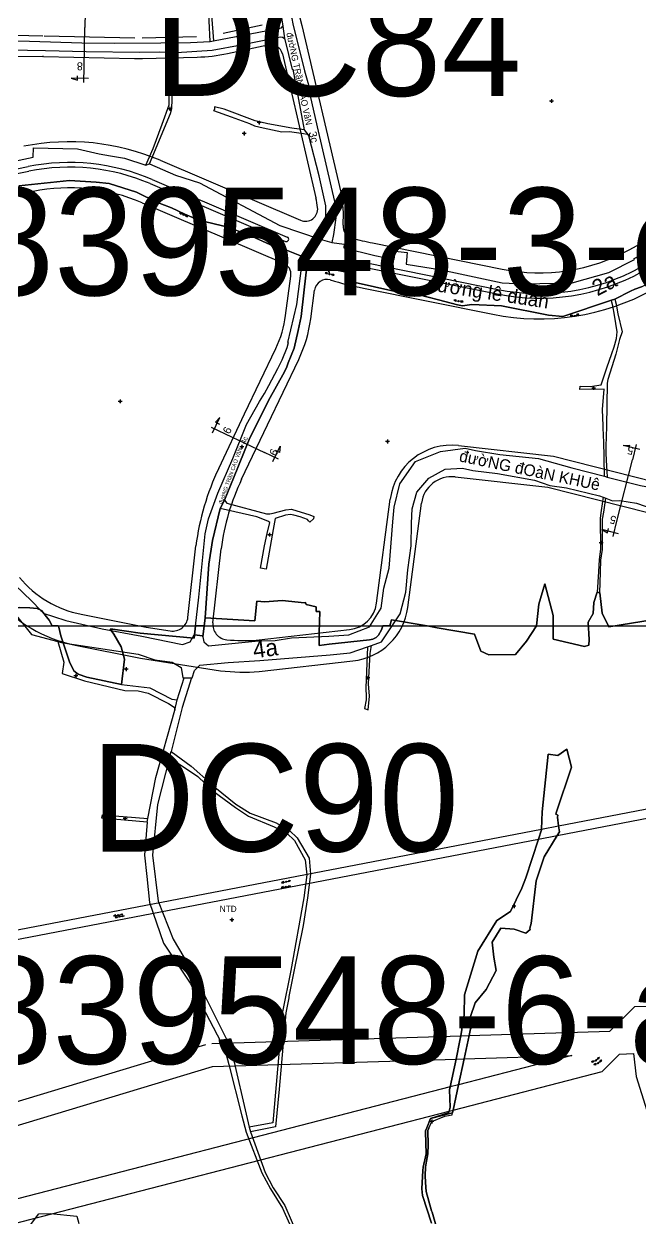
# Model space of a CAD drawing. Extents: x 548357 to 553070, y 1834500 to 1842500.
# Drawn here: x 550073 to 550473, y 1837615 to 1838392 of the extents above; entities that cross this region are included whole.
import ezdxf

# ---------------------------------------------------------------- set-up
doc = ezdxf.new("R2010")
doc.units = 0
for name, color, linetype in [('Level 10', 7, 'Continuous'), ('Level 11', 7, 'Continuous'), ('Level 13', 7, 'Continuous'), ('Level 2', 7, 'Continuous'), ('Level 20', 7, 'Continuous'), ('Level 23', 7, 'Continuous'), ('Level 30', 7, 'Continuous'), ('Level 4', 7, 'Continuous'), ('Level 52', 7, 'Continuous'), ('Level 55', 7, 'Continuous'), ('Level 61', 7, 'Continuous'), ('Level 62', 7, 'Continuous'), ('Level 7', 7, 'Continuous'), ('Level 8', 7, 'Continuous')]:
    doc.layers.add(name, color=color, linetype=linetype)

msp = doc.modelspace()

# ---------------------------------------------------------------- linework, layer by layer
at = {"layer": 'Level 10'}
for p, q in [((550240.98, 1838390.05), (550241.94, 1838382.06)), ((550169.92, 1838372.99), (550171.86, 1838373.06)), ((550193.62, 1838380.2), (550195.79, 1838380.53)), ((550254.8, 1838322.69), (550257.91, 1838318.84)), ((550151.8, 1838299.62), (550154.29, 1838300.61)), ((550265.31, 1838251.61), (550272.82, 1838249.36)), ((550254.12, 1838240.09), (550257.06, 1838235.04)), ((550454.51, 1838211.91), (550456.69, 1838212.57)), ((550449.9, 1838097.31), (550451.84, 1838096.8)), ((550200.17, 1838076.28), (550203.09, 1838081.73)), ((550449.22, 1838083.64), (550450.88, 1838082.99)), ((550295.93, 1837986.32), (550298.63, 1837987.28)), ((550172.3, 1837951.83), (550176.75, 1837966.13)), ((550170.65, 1837945.21), (550172.3, 1837951.83)), ((550167.37, 1837914.25), (550168.39, 1837918.24)), ((550152.73, 1837872.26), (550153.26, 1837874.62)), ((550336.88, 1837679.52), (550351.2, 1837683.24)), ((550350.9, 1837681.85), (550351.2, 1837683.24)), ((550219.1, 1837673.81), (550219.82, 1837670.81))]:
    msp.add_line(p, q, dxfattribs=at)
for points in [[(550193.61, 1838492.1), (550197.95, 1838485.8), (550201.92, 1838477.24), (550203.67, 1838472.88), (550210.81, 1838460.05), (550216.55, 1838454.04), (550221.01, 1838448.44), (550226.03, 1838442.82), (550228.61, 1838437.99), (550232.59, 1838426.79), (550236.58, 1838412.71), (550238.88, 1838403.31), (550240.98, 1838390.05)], [(550238.2, 1838428.02), (550241.65, 1838414.45), (550246.82, 1838395.17), (550247.54, 1838391.53), (550254.92, 1838360.96), (550258.03, 1838350.47), (550257.32, 1838350.33), (550263.36, 1838324.57), (550275.1, 1838273.22), (550275.36, 1838265.39), (550273.97, 1838254.57), (550272.82, 1838249.36)], [(550193.62, 1838380.2), (550192.34, 1838406.91), (550191.62, 1838415.16), (550190.91, 1838417.47), (550189.91, 1838418.53), (550187.13, 1838419.09), (550182.01, 1838419.46), (550178.58, 1838419.13), (550159.9, 1838419.35), (550159.55, 1838421.51), (550167.85, 1838421.53), (550184.39, 1838421.18), (550190.26, 1838423.21), (550192.86, 1838419.69), (550194.34, 1838406.96), (550194.62, 1838397.25), (550195.79, 1838380.53)], [(550195.79, 1838380.53), (550240.12, 1838389.09), (550240.98, 1838390.05)], [(550171.86, 1838373.06), (550195.03, 1838374.45), (550213.81, 1838378.03), (550239.41, 1838383.19), (550240.81, 1838383.02), (550241.94, 1838382.06)], [(550241.94, 1838382.06), (550242.32, 1838381.36), (550246.94, 1838361.99), (550247.48, 1838362.09), (550254.8, 1838322.69)], [(549795.93, 1838370.86), (549836.8, 1838368.21), (549846.09, 1838368.06), (549851.76, 1838368.05), (549866.07, 1838371.17), (549897.8, 1838377.41), (549908.02, 1838378.3), (549934.18, 1838379.56), (549940.66, 1838379.39), (549957.06, 1838377.41), (549969.59, 1838374.4), (549993.93, 1838370.73), (550002.77, 1838370.28), (550023.15, 1838371.22), (550046.62, 1838373.05), (550063.19, 1838374.75), (550086.65, 1838374.34), (550113.13, 1838373.59), (550147.56, 1838373.08), (550160.98, 1838373.31), (550169.92, 1838372.99)], [(550019.12, 1838377.21), (550032.55, 1838377.93), (550046.16, 1838379.39), (550058.11, 1838380.31), (550065.61, 1838380.51), (550076.33, 1838380.37), (550110.26, 1838379.36), (550131.27, 1838379.02), (550161.67, 1838379.2), (550181.03, 1838379.45), (550193.62, 1838380.2)], [(550154.29, 1838300.61), (550168, 1838333.36), (550168.8, 1838336.46), (550168.98, 1838342.48), (550168.88, 1838348.19), (550169.07, 1838354.15), (550171.86, 1838373.06)], [(550151.8, 1838299.62), (550156.64, 1838310.62), (550162.52, 1838326.36), (550167.1, 1838339), (550167.16, 1838343.53), (550167.05, 1838348.7), (550167.45, 1838356.94), (550169.92, 1838372.99)], [(550254.8, 1838322.69), (550246.81, 1838323.76), (550231.19, 1838326.59), (550222.94, 1838328.56), (550202.75, 1838336.05), (550196.55, 1838337.69), (550196.63, 1838335.85), (550195.82, 1838335.24), (550207.26, 1838331.22), (550219.21, 1838326.75), (550222.58, 1838325.16), (550228.17, 1838323.88), (550240.26, 1838321.35), (550245.28, 1838321.51), (550254.4, 1838320.23), (550256.86, 1838319.74), (550257.91, 1838318.84)], [(550265.31, 1838251.61), (550268.68, 1838258.23), (550268.91, 1838263.91), (550268.92, 1838273.25), (550264.56, 1838292.67), (550257.91, 1838318.84)], [(550272.82, 1838249.36), (550280.72, 1838248.17), (550280.55, 1838245.87), (550300.75, 1838240.85), (550313.26, 1838238.29), (550313.9, 1838243.68), (550321.8, 1838242.79), (550321.03, 1838235.36), (550344.14, 1838231.5), (550383.57, 1838223.03), (550392.55, 1838222.68), (550397.59, 1838222.41), (550429, 1838223.13), (550452.79, 1838229.92), (550469.58, 1838238.3), (550469.32, 1838238.94), (550491.72, 1838250.9), (550517.3, 1838263.68), (550525.8, 1838267.54), (550537.39, 1838274.24), (550563.01, 1838287.71), (550574.48, 1838294.71), (550602.6, 1838309.23), (550627.98, 1838323.7)], [(549780.45, 1838305.99), (549819.18, 1838291.96), (549824.43, 1838289.32), (549839.78, 1838283.82), (549875.48, 1838275.06), (549882.92, 1838273.68), (549900.74, 1838271.53), (549907.3, 1838271.85), (549920.72, 1838273.26), (549960.67, 1838280.71), (549989.98, 1838286.75), (550006.4, 1838289.98), (550022.85, 1838293.35), (550031.86, 1838295.36), (550055.06, 1838299.84), (550060.42, 1838301.06), (550078.69, 1838304.84), (550078.85, 1838310.85), (550107.56, 1838310.38), (550121.49, 1838307.06), (550129.02, 1838305.71), (550138.07, 1838304.33), (550151.8, 1838299.62)], [(550060.42, 1838301.06), (550078.69, 1838304.84), (550078.85, 1838310.85), (550107.56, 1838310.38), (550121.49, 1838307.06), (550129.02, 1838305.71), (550138.07, 1838304.33), (550151.8, 1838299.62), (550154.29, 1838300.61), (550171.12, 1838293.18), (550186.87, 1838288.08), (550238.89, 1838260.51), (550265.31, 1838251.61), (550272.82, 1838249.36), (550280.72, 1838248.17), (550280.55, 1838245.87), (550300.75, 1838240.85), (550313.26, 1838238.29), (550313.9, 1838243.68), (550321.8, 1838242.79), (550321.03, 1838235.36), (550344.14, 1838231.5), (550383.57, 1838223.03), (550392.55, 1838222.68), (550397.59, 1838222.41), (550429, 1838223.13), (550452.79, 1838229.92), (550469.58, 1838238.3), (550469.32, 1838238.94), (550491.72, 1838250.9)], [(550154.29, 1838300.61), (550171.12, 1838293.18), (550186.87, 1838288.08), (550238.89, 1838260.51), (550265.31, 1838251.61)], [(550474.12, 1838220.57), (550469.64, 1838218.93), (550466.93, 1838217.75), (550456.69, 1838212.57), (550454.51, 1838211.91), (550422.98, 1838201.13), (550413.63, 1838202.01), (550382.98, 1838208.2), (550363.88, 1838209.13), (550357.7, 1838208.18), (550354.43, 1838208.88), (550342.07, 1838211.98), (550328.62, 1838215.45), (550315.06, 1838217.3), (550286.09, 1838223.87), (550286.96, 1838229.2), (550257.06, 1838235.04), (550254.12, 1838240.09), (550241.06, 1838245.21), (550232.6, 1838248.09), (550220.99, 1838253.35), (550205.38, 1838259.24), (550186.25, 1838263.87), (550177.28, 1838267.87), (550168.65, 1838271.81), (550159.44, 1838275.32), (550145.83, 1838282.02), (550128.17, 1838287.81), (550119.68, 1838288.67), (550102.29, 1838289.62), (550069.4, 1838286.33)], [(550069.4, 1838286.33), (550102.29, 1838289.62), (550119.68, 1838288.67), (550128.17, 1838287.81), (550145.83, 1838282.02), (550159.44, 1838275.32), (550168.65, 1838271.81), (550177.28, 1838267.87), (550186.25, 1838263.87), (550205.38, 1838259.24), (550220.99, 1838253.35), (550232.6, 1838248.09), (550241.06, 1838245.21), (550254.12, 1838240.09)], [(550183.52, 1837994.04), (550186.25, 1838018.72), (550190.56, 1838059.79), (550192.61, 1838069.64), (550198.65, 1838086.35), (550208.38, 1838108.81), (550217.24, 1838130.97), (550225.86, 1838145.85), (550229.02, 1838151.19), (550231.84, 1838156.42), (550237.62, 1838167.49), (550240.45, 1838173.07), (550243.68, 1838181.07), (550244.57, 1838184.23), (550244.1, 1838184.41), (550250.14, 1838209.03), (550253.54, 1838236.15), (550254.12, 1838240.09)], [(550203.09, 1838081.73), (550208.79, 1838096.11), (550219.47, 1838122.32), (550225.18, 1838133.28), (550231.55, 1838146.56), (550241.95, 1838165.27), (550243.45, 1838168.42), (550244.43, 1838171.11), (550248.37, 1838180.61), (550250.86, 1838192.08), (550252.96, 1838201.26), (550256.12, 1838230.06), (550257.06, 1838235.04)], [(550257.06, 1838235.04), (550286.96, 1838229.2), (550286.09, 1838223.87), (550315.06, 1838217.3), (550328.62, 1838215.45), (550342.07, 1838211.98), (550354.43, 1838208.88), (550357.7, 1838208.18), (550363.88, 1838209.13), (550382.98, 1838208.2), (550413.63, 1838202.01), (550422.98, 1838201.13), (550454.51, 1838211.91)], [(550456.69, 1838212.57), (550466.93, 1838217.75), (550469.64, 1838218.93), (550474.12, 1838220.57), (550484.06, 1838225.59), (550489.48, 1838228.49)], [(550449.9, 1838097.31), (550449.59, 1838120.48), (550449.28, 1838122.72), (550449.16, 1838130.03), (550448.63, 1838140.63), (550449.84, 1838153.84), (550434.04, 1838153.68), (550434.29, 1838155.82), (550440.79, 1838155.76), (550447.9, 1838156.73), (550451.45, 1838167.83), (550454.8, 1838177.23), (550456.2, 1838181.46), (550457.77, 1838187), (550458.26, 1838191.29), (550456.53, 1838202.13), (550455.36, 1838208.12), (550454.69, 1838210.45), (550454.51, 1838211.91)], [(550456.69, 1838212.57), (550457.63, 1838209.29), (550458.68, 1838203.02), (550461.45, 1838191.16), (550459.82, 1838186.33), (550457.33, 1838176.82), (550452.11, 1838160.15), (550451.74, 1838157.92), (550451.3, 1838129.65), (550450.86, 1838116.68), (550450.84, 1838112.09), (550451.3, 1838103.76), (550451.6, 1838100.52), (550451.84, 1838096.8)], [(550188.94, 1837992.77), (550189.64, 1837989.55), (550192.65, 1837987.06), (550225.1, 1837990.12), (550235.95, 1837990.38), (550246.51, 1837992.09), (550270.85, 1837993.34), (550283.86, 1837994.09), (550297.17, 1837999.4), (550304.93, 1838011.37), (550306.63, 1838024.55), (550310.08, 1838037.41), (550312.45, 1838067.71), (550313.32, 1838077.08), (550316.99, 1838092.38), (550327.18, 1838106.85), (550343.33, 1838113.41), (550359.38, 1838115.57), (550366.13, 1838114.1), (550381.98, 1838111.39), (550407.18, 1838108.87), (550428.72, 1838102.82), (550449.9, 1838097.31)], [(550298.63, 1837987.28), (550305.08, 1837989.59), (550309.35, 1837996.01), (550317.13, 1838007.72), (550320.93, 1838021.83), (550322.19, 1838036.4), (550324.34, 1838052.1), (550324.55, 1838066.69), (550325.07, 1838076.1), (550328, 1838086.83), (550335.93, 1838096.04), (550346.45, 1838101.82), (550357.71, 1838102.52), (550364.46, 1838101.03), (550380.42, 1838099.16), (550404.48, 1838094.65), (550414.56, 1838091.26), (550425.41, 1838089.81), (550446.79, 1838084.57), (550449.22, 1838083.64)], [(550451.84, 1838096.8), (550458.72, 1838095.01), (550473.47, 1838091.38), (550483.92, 1838089.37), (550504.14, 1838085.25), (550528.84, 1838080.81), (550551.75, 1838080.13), (550585.48, 1838081.76), (550608.16, 1838082.76), (550615.73, 1838086.17), (550620.07, 1838092.58)], [(550203.09, 1838081.73), (550204.65, 1838079.86), (550230.31, 1838072.95), (550232.43, 1838072.91), (550234.73, 1838073.29), (550242.93, 1838075.47), (550246.47, 1838075.83), (550258.5, 1838072.22), (550260.99, 1838071.13), (550260.95, 1838069.52), (550258.51, 1838067.35), (550257.6, 1838068.37), (550256.9, 1838069.23), (550252.29, 1838070.83), (550248.08, 1838072.07), (550246.02, 1838072.38), (550242.67, 1838071.87), (550235.98, 1838069.91), (550234.62, 1838062.63), (550230.09, 1838036.78), (550226.51, 1838037.5), (550229.13, 1838051.96), (550230.8, 1838059.94), (550232.39, 1838067.12), (550231.12, 1838068.17), (550223.99, 1838070.91), (550200.17, 1838076.28)], [(550449.22, 1838083.64), (550447.75, 1838074.96), (550447.23, 1838069.94), (550447.37, 1838049.86), (550446.59, 1838043.13), (550446.19, 1838035.09), (550445.28, 1838021.89), (550446.91, 1838021.5), (550447.46, 1838034.94), (550447.71, 1838042.76), (550448.77, 1838049.62), (550448.66, 1838069.39), (550449.56, 1838073.93), (550450.88, 1838082.99)], [(550450.88, 1838082.99), (550455.23, 1838081.32), (550459.97, 1838081.59), (550470.88, 1838079.77), (550481.38, 1838076.03), (550493.18, 1838074.76), (550501.56, 1838071.69), (550513.6, 1838071.12), (550515.43, 1838070.83)], [(550188.94, 1837992.77), (550190.52, 1838005.28), (550192.9, 1838040.07), (550195.2, 1838055.57), (550200.17, 1838076.28)], [(550041.99, 1838058.76), (550067.04, 1838026.49), (550077.5, 1838016.17), (550083.72, 1838010.04), (550084.66, 1838009.11), (550085.78, 1838008), (550091.83, 1838006.08), (550099.97, 1838003.5), (550123.56, 1837998.12), (550149.21, 1837993.33), (550175.69, 1837987.83), (550180.63, 1837989.59), (550183.42, 1837994.05), (550183.52, 1837994.04)], [(550064.48, 1838010.85), (550077.63, 1837994.3), (550094.74, 1837989.72)], [(550183.52, 1837994.04), (550188.81, 1837993.37), (550188.94, 1837992.77)], [(550094.74, 1837989.72), (550098.66, 1837976.38), (550097.62, 1837968.89), (550111.95, 1837964.12), (550138.31, 1837958), (550146.98, 1837957.64), (550153.35, 1837956.08), (550166.7, 1837949.47), (550170.34, 1837947.03), (550170.65, 1837945.21)], [(550094.74, 1837989.72), (550097.14, 1837989.08), (550098.17, 1837988.92)], [(550098.17, 1837988.92), (550121.05, 1837985.37), (550146.89, 1837981.55), (550157.69, 1837977.9), (550169.02, 1837976.25), (550174.87, 1837972.81), (550175.98, 1837966.12), (550176.75, 1837966.13)], [(550098.17, 1837988.92), (550102.28, 1837976.46), (550105.06, 1837970.63), (550108.01, 1837968.43), (550113.63, 1837966.6), (550136.01, 1837961.91), (550154.42, 1837959.55), (550168.9, 1837952.33), (550172.3, 1837951.83)], [(550176.75, 1837966.13), (550181.49, 1837966.17), (550182.03, 1837966.17), (550183.62, 1837970.85), (550186.95, 1837974.49), (550205.51, 1837976.15), (550226.1, 1837977.49), (550271.8, 1837981.16), (550284.78, 1837982.33), (550295.93, 1837986.32)], [(550295.93, 1837986.32), (550294.79, 1837959.7), (550295.09, 1837953.71), (550295.07, 1837951.91), (550293.99, 1837946.19), (550296.5, 1837945.44), (550297.18, 1837954.12), (550296.72, 1837962.19), (550297.7, 1837981.94), (550298.63, 1837987.28)], [(550153.26, 1837874.62), (550158.35, 1837901.26), (550170.65, 1837945.21)], [(550336.88, 1837679.52), (550348.65, 1837683.09), (550348.99, 1837684.32), (550349.7, 1837686.85), (550349.29, 1837698.16), (550349.68, 1837699.99), (550353.51, 1837718.13), (550356.08, 1837730.26), (550356.56, 1837733.23), (550358.79, 1837747.01), (550358.95, 1837759.97), (550367.67, 1837788.36), (550380.12, 1837808.19), (550388.81, 1837814.13), (550396.25, 1837829.42), (550398.87, 1837836.01), (550407.12, 1837861.27), (550409.09, 1837867.31), (550409.1, 1837867.76), (550409.42, 1837879), (550413.48, 1837916.51), (550419.67, 1837915.64), (550425.56, 1837919.79), (550428.48, 1837908.08), (550418.86, 1837879.02), (550418.39, 1837877.54), (550419.72, 1837876.88), (550419.5, 1837875.55), (550420.21, 1837869.9), (550420.69, 1837866.04), (550419.2, 1837863.59), (550410.73, 1837849.64), (550405.56, 1837834.15), (550402.28, 1837806.4), (550401.42, 1837803.37), (550401.6, 1837802.51), (550398.82, 1837800), (550391.38, 1837802.73), (550382.61, 1837803.2), (550377.01, 1837794.11), (550378.16, 1837784.35), (550379.7, 1837775.73), (550373.1, 1837763.35), (550365.91, 1837754.79), (550362.86, 1837745.85), (550363.41, 1837738.53), (550362.99, 1837737.84), (550362.03, 1837733.39), (550358.77, 1837718.29), (550355.12, 1837701.4), (550351.57, 1837684.99), (550351.2, 1837683.24)], [(550167.37, 1837914.25), (550159.49, 1837883.65), (550156.31, 1837850.72), (550159.88, 1837820.91), (550169.68, 1837796.07), (550183.57, 1837772.76), (550207.21, 1837725.54), (550219.1, 1837673.81)], [(550167.37, 1837914.25), (550185.63, 1837901.98), (550195.49, 1837892.72), (550210.13, 1837881.73), (550218.57, 1837876.08), (550235.25, 1837869.14), (550243.62, 1837865.1), (550248.51, 1837860.27), (550255.39, 1837847.75), (550256.63, 1837837.97), (550254.69, 1837823.13), (550246.23, 1837775.71), (550240.67, 1837748.85), (550234.4, 1837676.75), (550219.1, 1837673.81)], [(550152.73, 1837872.26), (550123.39, 1837874.8), (550123.79, 1837876.98), (550153.26, 1837874.62)], [(550152.73, 1837872.26), (550151.03, 1837850.87), (550152.59, 1837836.92), (550154.25, 1837820.08), (550163.29, 1837793.58), (550180.81, 1837767.52), (550203.29, 1837724.36), (550205.89, 1837714.7), (550214.28, 1837681.23), (550217.18, 1837670.57), (550227.21, 1837644.23), (550232.84, 1837633.64), (550240.72, 1837621.08), (550250.59, 1837598.75), (550259.47, 1837580.27), (550262.09, 1837575.97), (550273.75, 1837557.72), (550276.68, 1837553.55), (550280.12, 1837545.04), (550282.36, 1837537.58), (550281.07, 1837529.13), (550280.78, 1837527.19), (550320.02, 1837496.89), (550320.02, 1837496.89)], [(550335.89, 1837673.29), (550337.74, 1837677.57), (550346.15, 1837680.96), (550350.9, 1837681.85)], [(550335.89, 1837673.29), (550337.74, 1837677.57), (550346.15, 1837680.96), (550350.89, 1837681.82), (550350.9, 1837681.85)], [(550337.57, 1837611.36), (550331.65, 1837629.35), (550331.23, 1837633.76), (550331.92, 1837645.63), (550332.05, 1837647.84), (550334.03, 1837656.54), (550334.03, 1837656.54), (550333.77, 1837670.9), (550333.76, 1837671.51), (550333.76, 1837671.51), (550334.45, 1837673.3), (550336.83, 1837679.51), (550336.88, 1837679.52)], [(550335.89, 1837673.29), (550335.18, 1837671.64), (550335.32, 1837662.4), (550335.22, 1837656.51), (550334.37, 1837651.7), (550333.69, 1837647.88), (550333.41, 1837642.46), (550333.41, 1837642.39), (550333.41, 1837642.39), (550333.67, 1837637.88), (550334, 1837632.03), (550334.01, 1837632.03), (550337.65, 1837619.37), (550337.65, 1837619.37), (550337.96, 1837618.47), (550340.57, 1837609.34)]]:
    msp.add_lwpolyline(points, dxfattribs=at)
at = {"layer": 'Level 11'}
for p, q in [((550415.59, 1838341.99), (550414.96, 1838341.37)), ((550415.59, 1838342.62), (550415.59, 1838341.99)), ((550416.21, 1838341.37), (550415.59, 1838341.99)), ((550166.83, 1838336.34), (550166.2, 1838336.34)), ((550167.45, 1838336.97), (550166.83, 1838336.34)), ((550166.83, 1838336.34), (550167.45, 1838335.72)), ((550167.45, 1838337.59), (550167.45, 1838336.97)), ((550168.08, 1838336.34), (550167.45, 1838336.97)), ((550167.45, 1838335.72), (550168.08, 1838336.34)), ((550167.45, 1838335.72), (550167.45, 1838335.09)), ((550168.7, 1838336.34), (550168.08, 1838336.34)), ((550414.96, 1838341.37), (550414.34, 1838341.37)), ((550414.96, 1838341.37), (550415.59, 1838340.74)), ((550415.59, 1838340.74), (550416.21, 1838341.37)), ((550415.59, 1838340.74), (550415.59, 1838340.12)), ((550416.84, 1838341.37), (550416.21, 1838341.37)), ((550224.94, 1838327.37), (550224.32, 1838327.37)), ((550225.57, 1838328), (550224.94, 1838327.37)), ((550224.94, 1838327.37), (550225.57, 1838326.75)), ((550225.57, 1838328.62), (550225.57, 1838328)), ((550226.19, 1838327.37), (550225.57, 1838328)), ((550225.57, 1838326.75), (550226.19, 1838327.37)), ((550225.57, 1838326.75), (550225.57, 1838326.12)), ((550226.82, 1838327.37), (550226.19, 1838327.37)), ((550215.21, 1838320.23), (550214.59, 1838320.23)), ((550215.84, 1838320.85), (550215.21, 1838320.23)), ((550215.21, 1838320.23), (550215.84, 1838319.6)), ((550215.84, 1838321.48), (550215.84, 1838320.85)), ((550216.46, 1838320.23), (550215.84, 1838320.85)), ((550215.84, 1838319.6), (550216.46, 1838320.23)), ((550215.84, 1838319.6), (550215.84, 1838318.98)), ((550217.09, 1838320.23), (550216.46, 1838320.23)), ((550442.92, 1838155.94), (550442.92, 1838155.31)), ((550442.3, 1838154.69), (550441.67, 1838154.69)), ((550442.92, 1838155.31), (550442.3, 1838154.69)), ((550442.3, 1838154.69), (550442.92, 1838154.06)), ((550443.55, 1838154.69), (550442.92, 1838155.31)), ((550442.92, 1838154.06), (550443.55, 1838154.69)), ((550442.92, 1838154.06), (550442.92, 1838153.44)), ((550444.17, 1838154.69), (550443.55, 1838154.69)), ((550134.57, 1838146), (550133.94, 1838146)), ((550135.19, 1838146.62), (550134.57, 1838146)), ((550134.57, 1838146), (550135.19, 1838145.37)), ((550135.19, 1838147.25), (550135.19, 1838146.62)), ((550135.82, 1838146), (550135.19, 1838146.62)), ((550135.19, 1838145.37), (550135.82, 1838146)), ((550135.19, 1838145.37), (550135.19, 1838144.75)), ((550136.44, 1838146), (550135.82, 1838146)), ((550214.25, 1838117.06), (550213.62, 1838116.43)), ((550214.25, 1838117.68), (550214.25, 1838117.06)), ((550214.87, 1838116.43), (550214.25, 1838117.06)), ((550308.35, 1838119.89), (550307.72, 1838119.89)), ((550308.97, 1838120.52), (550308.35, 1838119.89)), ((550308.35, 1838119.89), (550308.97, 1838119.27)), ((550308.97, 1838121.14), (550308.97, 1838120.52)), ((550309.6, 1838119.89), (550308.97, 1838120.52)), ((550308.97, 1838119.27), (550309.6, 1838119.89)), ((550308.97, 1838119.27), (550308.97, 1838118.64)), ((550310.22, 1838119.89), (550309.6, 1838119.89)), ((550213.62, 1838116.43), (550213, 1838116.43)), ((550213.62, 1838116.43), (550214.25, 1838115.81)), ((550214.25, 1838115.81), (550214.87, 1838116.43)), ((550214.25, 1838115.81), (550214.25, 1838115.18)), ((550215.5, 1838116.43), (550214.87, 1838116.43)), ((550231.72, 1838059.26), (550231.09, 1838059.26)), ((550232.34, 1838059.88), (550231.72, 1838059.26)), ((550231.72, 1838059.26), (550232.34, 1838058.63)), ((550232.34, 1838060.51), (550232.34, 1838059.88)), ((550232.97, 1838059.26), (550232.34, 1838059.88)), ((550232.34, 1838058.63), (550232.97, 1838059.26)), ((550232.34, 1838058.63), (550232.34, 1838058.01)), ((550233.59, 1838059.26), (550232.97, 1838059.26)), ((550447.8, 1838054.7), (550447.17, 1838054.07)), ((550447.8, 1838055.32), (550447.8, 1838054.7)), ((550448.42, 1838054.07), (550447.8, 1838054.7)), ((550447.17, 1838054.07), (550446.55, 1838054.07)), ((550447.17, 1838054.07), (550447.8, 1838053.45)), ((550447.8, 1838053.45), (550448.42, 1838054.07)), ((550447.8, 1838053.45), (550447.8, 1838052.82)), ((550449.05, 1838054.07), (550448.42, 1838054.07)), ((550138.52, 1837971.79), (550137.9, 1837971.79)), ((550139.15, 1837972.41), (550138.52, 1837971.79)), ((550138.52, 1837971.79), (550139.15, 1837971.16)), ((550139.15, 1837973.04), (550139.15, 1837972.41)), ((550139.77, 1837971.79), (550139.15, 1837972.41)), ((550139.15, 1837971.16), (550139.77, 1837971.79)), ((550139.15, 1837971.16), (550139.15, 1837970.54)), ((550140.4, 1837971.79), (550139.77, 1837971.79)), ((550105.81, 1837967.47), (550105.19, 1837967.47)), ((550106.44, 1837968.09), (550105.81, 1837967.47)), ((550105.81, 1837967.47), (550106.44, 1837966.84)), ((550106.44, 1837968.72), (550106.44, 1837968.09)), ((550107.06, 1837967.47), (550106.44, 1837968.09)), ((550106.44, 1837966.84), (550107.06, 1837967.47)), ((550106.44, 1837966.84), (550106.44, 1837966.22)), ((550107.69, 1837967.47), (550107.06, 1837967.47)), ((550295.57, 1837966.08), (550294.94, 1837966.08)), ((550296.19, 1837966.7), (550295.57, 1837966.08)), ((550295.57, 1837966.08), (550296.19, 1837965.45)), ((550296.19, 1837967.33), (550296.19, 1837966.7)), ((550296.82, 1837966.08), (550296.19, 1837966.7)), ((550296.19, 1837965.45), (550296.82, 1837966.08)), ((550296.19, 1837965.45), (550296.19, 1837964.83)), ((550297.44, 1837966.08), (550296.82, 1837966.08)), ((550138.5, 1837875.9), (550138.5, 1837875.27)), ((550137.87, 1837874.65), (550137.25, 1837874.65)), ((550138.5, 1837875.27), (550137.87, 1837874.65)), ((550137.87, 1837874.65), (550138.5, 1837874.02)), ((550139.12, 1837874.65), (550138.5, 1837875.27)), ((550138.5, 1837874.02), (550139.12, 1837874.65)), ((550138.5, 1837874.02), (550138.5, 1837873.4)), ((550139.75, 1837874.65), (550139.12, 1837874.65)), ((550390.58, 1837817.66), (550389.96, 1837817.66)), ((550391.21, 1837818.29), (550390.58, 1837817.66)), ((550390.58, 1837817.66), (550391.21, 1837817.04)), ((550391.21, 1837818.91), (550391.21, 1837818.29)), ((550391.83, 1837817.66), (550391.21, 1837818.29)), ((550391.21, 1837817.04), (550391.83, 1837817.66)), ((550391.21, 1837817.04), (550391.21, 1837816.41)), ((550392.46, 1837817.66), (550391.83, 1837817.66)), ((550207.17, 1837808.71), (550206.55, 1837808.71)), ((550207.8, 1837809.33), (550207.17, 1837808.71)), ((550207.17, 1837808.71), (550207.8, 1837808.08)), ((550207.8, 1837809.96), (550207.8, 1837809.33)), ((550208.42, 1837808.71), (550207.8, 1837809.33)), ((550207.8, 1837808.08), (550208.42, 1837808.71)), ((550207.8, 1837808.08), (550207.8, 1837807.46)), ((550209.05, 1837808.71), (550208.42, 1837808.71)), ((550337.12, 1837677.57), (550336.49, 1837677.57)), ((550337.74, 1837678.19), (550337.12, 1837677.57)), ((550337.12, 1837677.57), (550337.74, 1837676.94)), ((550337.74, 1837678.82), (550337.74, 1837678.19)), ((550338.37, 1837677.57), (550337.74, 1837678.19)), ((550337.74, 1837676.94), (550338.37, 1837677.57)), ((550337.74, 1837676.94), (550337.74, 1837676.32)), ((550338.99, 1837677.57), (550338.37, 1837677.57))]:
    msp.add_line(p, q, dxfattribs=at)
for centre in [(550167.45, 1838336.34), (550415.59, 1838341.37), (550225.57, 1838327.37), (550215.84, 1838320.23), (550442.92, 1838154.69), (550135.19, 1838146), (550308.97, 1838119.89), (550214.25, 1838116.43), (550232.34, 1838059.26), (550447.8, 1838054.07), (550139.15, 1837971.79), (550106.44, 1837967.47), (550296.19, 1837966.08), (550138.49, 1837874.65), (550391.21, 1837817.66), (550207.8, 1837808.71), (550337.74, 1837677.57)]:
    msp.add_circle(centre, 0.15, dxfattribs=at)
at = {"layer": 'Level 13'}
for points in [[(550112.57, 1838399.45), (550112.34, 1838389.33)], [(550111.74, 1838363.67), (550112.34, 1838389.33)], [(550103.47, 1838356.26), (550107.42, 1838354.96), (550107.48, 1838357.79)], [(550111.51, 1838353.55), (550111.74, 1838363.67)], [(550114.6, 1838356.01), (550103.47, 1838356.26)], [(550195.26, 1838125.43), (550200.03, 1838135.49)], [(550200.03, 1838135.49), (550197.23, 1838132.42), (550199.79, 1838131.2)], [(550194.27, 1838129.26), (550203.42, 1838124.92)], [(550203.42, 1838124.92), (550228.97, 1838112.8)], [(550234.53, 1838106.81), (550239.3, 1838116.87)], [(550239.3, 1838116.87), (550238.69, 1838112.75), (550236.13, 1838113.97)], [(550462.17, 1838117.39), (550466.33, 1838117.59), (550465.64, 1838114.84)], [(550472.97, 1838114.66), (550462.17, 1838117.39)], [(550470.65, 1838117.85), (550468.16, 1838108.04)], [(550238.11, 1838108.47), (550228.97, 1838112.8)], [(550458.03, 1838068.01), (550468.16, 1838108.04)], [(550448.32, 1838062.64), (550451.88, 1838060.48), (550452.57, 1838063.23)], [(550459.11, 1838059.91), (550448.32, 1838062.64)], [(550455.55, 1838058.2), (550458.03, 1838068.01)]]:
    msp.add_lwpolyline(points, dxfattribs=at)
at = {"layer": 'Level 2'}
for points in [[(550351.2, 1837683.24), (550351.57, 1837684.99), (550355.12, 1837701.4), (550358.77, 1837718.29), (550362.03, 1837733.39), (550362.99, 1837737.84), (550363.41, 1837738.53), (550362.86, 1837745.85), (550365.91, 1837754.79), (550373.1, 1837763.35), (550379.7, 1837775.73), (550378.16, 1837784.35), (550377.01, 1837794.11), (550382.61, 1837803.2), (550391.38, 1837802.73), (550398.82, 1837800), (550401.6, 1837802.51), (550401.42, 1837803.37), (550402.28, 1837806.4), (550405.56, 1837834.15), (550410.73, 1837849.64), (550419.2, 1837863.59), (550420.69, 1837866.04), (550420.21, 1837869.9), (550419.5, 1837875.55), (550419.72, 1837876.88), (550418.39, 1837877.54), (550418.86, 1837879.02), (550428.48, 1837908.08), (550425.56, 1837919.79), (550419.67, 1837915.64), (550413.48, 1837916.51), (550409.42, 1837879), (550409.1, 1837867.76), (550409.09, 1837867.31), (550407.12, 1837861.27), (550398.87, 1837836.01), (550396.25, 1837829.42), (550388.81, 1837814.13), (550380.12, 1837808.19), (550367.67, 1837788.36), (550358.95, 1837759.97), (550358.79, 1837747.01), (550356.56, 1837733.23), (550356.08, 1837730.26), (550353.51, 1837718.13), (550349.68, 1837699.99), (550349.29, 1837698.16), (550349.7, 1837686.85), (550348.99, 1837684.32), (550348.65, 1837683.09), (550336.88, 1837679.52), (550351.2, 1837683.24)], [(550340.57, 1837609.34), (550337.96, 1837618.47), (550337.65, 1837619.37), (550334, 1837632.03), (550333.67, 1837637.88), (550333.41, 1837642.39), (550333.41, 1837642.46), (550333.69, 1837647.88), (550334.37, 1837651.7), (550335.22, 1837656.51), (550335.32, 1837662.4), (550335.18, 1837671.64), (550335.89, 1837673.29), (550337.74, 1837677.57), (550346.15, 1837680.96), (550350.9, 1837681.85), (550351.2, 1837683.24), (550336.88, 1837679.52), (550336.83, 1837679.51)], [(550336.83, 1837679.51), (550334.45, 1837673.3), (550333.76, 1837671.51), (550333.77, 1837670.9), (550334.03, 1837656.54), (550332.05, 1837647.84), (550331.92, 1837645.63), (550331.23, 1837633.76), (550331.65, 1837629.35), (550337.57, 1837611.36)]]:
    msp.add_lwpolyline(points, dxfattribs=at)
at = {"layer": 'Level 20'}
msp.add_lwpolyline([(550254.12, 1838240.09), (550257.06, 1838235.04), (550256.12, 1838230.06), (550252.96, 1838201.26), (550250.86, 1838192.08), (550248.37, 1838180.61), (550244.43, 1838171.11), (550243.45, 1838168.42), (550241.95, 1838165.27), (550231.55, 1838146.56), (550225.18, 1838133.28), (550219.47, 1838122.32), (550208.79, 1838096.11), (550203.09, 1838081.73), (550200.17, 1838076.28), (550195.2, 1838055.57), (550192.9, 1838040.07), (550190.52, 1838005.28), (550188.94, 1837992.77), (550188.81, 1837993.37), (550183.52, 1837994.04), (550186.25, 1838018.72), (550190.56, 1838059.79), (550192.61, 1838069.64), (550198.65, 1838086.35), (550208.38, 1838108.81), (550217.24, 1838130.97), (550225.86, 1838145.85), (550229.02, 1838151.19), (550231.84, 1838156.42), (550237.62, 1838167.49), (550240.45, 1838173.07), (550243.68, 1838181.07), (550244.57, 1838184.23), (550244.1, 1838184.41), (550250.14, 1838209.03), (550253.54, 1838236.15)], close=True, dxfattribs=at)
at = {"layer": 'Level 23'}
msp.add_lwpolyline([(550181.49, 1837966.17), (550175.47, 1837946.94), (550168.39, 1837918.24), (550181.36, 1837908.79), (550187.02, 1837903.6), (550196.76, 1837894.94), (550210.36, 1837884.02), (550219.77, 1837878.2), (550236.57, 1837871.79), (550245.34, 1837866.82), (550250.32, 1837861.96), (550257.97, 1837848.89), (550258.89, 1837838.42), (550257.04, 1837823.02), (550254.07, 1837805.08), (550248.01, 1837775.07), (550244.88, 1837758.77), (550244.88, 1837758.77), (550244.74, 1837758.04), (550242.85, 1837748.18), (550238.54, 1837698.45), (550236.22, 1837674.13), (550219.82, 1837670.81), (550229.37, 1837644.24), (550234.75, 1837634.28), (550242.24, 1837622.9), (550250.45, 1837603.8)], dxfattribs=at)
at = {"layer": 'Level 30'}
for p, q in [((550202.08, 1838385.52), (550227.5, 1838391.03)), ((550066.85, 1838384.15), (550084.91, 1838383.88)), ((550085.75, 1838383.86), (550144.84, 1838382.49)), ((550149.48, 1838382.5), (550184.81, 1838383.44)), ((550204.94, 1838372.33), (550231.13, 1838378)), ((550066.64, 1838370.65), (550084.7, 1838370.38)), ((550085.44, 1838370.36), (550144.53, 1838369)), ((550149.83, 1838369), (550185.17, 1838369.94)), ((550240.62, 1838372), (550262.48, 1838278.36)), ((550466.55, 1838244.83), (550617.87, 1838328.35)), ((549930.52, 1838269.54), (550075.33, 1838298.71)), ((549931.11, 1838266.59), (550075.92, 1838295.77)), ((550161.22, 1838302.83), (550252.45, 1838263.85)), ((550473.08, 1838233.01), (550594.8, 1838300.19)), ((550154.74, 1838287.66), (550242.66, 1838250.09)), ((550155.92, 1838290.42), (550243.84, 1838252.85)), ((549979.03, 1838262.48), (550078.58, 1838282.53)), ((550149.44, 1838275.25), (550241.37, 1838235.96)), ((550299.27, 1838249.06), (550383.45, 1838232.06)), ((550296.6, 1838235.83), (550380.78, 1838218.83)), ((550242.76, 1838201.93), (550246.16, 1838227.56)), ((550296.01, 1838232.89), (550380.19, 1838215.89)), ((550259.12, 1838199.76), (550261.58, 1838218.35)), ((550293.34, 1838219.65), (550377.51, 1838202.65)), ((550301.87, 1838014.66), (550310.74, 1838082.47)), ((550322.2, 1838012), (550331.06, 1838079.81)), ((550179.3, 1838005.48), (550184.43, 1838051.98)), ((550195.52, 1838001.96), (550200.81, 1838050.01)), ((550223.69, 1837990.61), (550284.24, 1837997.57)), ((550225.48, 1837970.18), (550286.45, 1837977.19)), ((550021.44, 1837676.46), (550190.8, 1837727.63)), ((550025.78, 1837662.1), (550195.13, 1837713.27))]:
    msp.add_line(p, q, dxfattribs=at)
for points in [[(550245.7, 1838419.9), (550253.25, 1838390.47), (550278.55, 1838282.11)], [(550199.26, 1838102.43), (550216.11, 1838137.94), (550236.39, 1838180.45)], [(550214.17, 1838095.36), (550231.01, 1838130.85), (550251.28, 1838173.34)], [(550355.14, 1838117.25), (550416.77, 1838110.32), (550482.53, 1838093.68), (550524.93, 1838086.26)], [(550352.85, 1838096.87), (550413.1, 1838090.11), (550478.25, 1838073.62), (550521.64, 1838066.03)], [(550109.93, 1838007.53), (550152.12, 1837999.2), (550167.78, 1837996.7)], [(550105.96, 1837987.42), (550148.52, 1837979.02), (550200.38, 1837970.72)], [(549981.46, 1837785.5), (550409.1, 1837867.76), (550420.21, 1837869.9), (550584.48, 1837901.5), (550613.82, 1837939.76)], [(549982.15, 1837779.52), (550407.12, 1837861.27), (550419.2, 1837863.59), (550587.86, 1837896.04), (550613.52, 1837929.43)], [(550194.81, 1837728.29), (550356.56, 1837733.23), (550362.03, 1837733.39), (550453.46, 1837736.19), (550469.8, 1837752.41), (550592.74, 1837755.56), (550593.39, 1837756.91)], [(550195.26, 1837713.29), (550353.51, 1837718.13), (550358.77, 1837718.29), (550428.69, 1837720.42), (550355.12, 1837701.4), (550349.68, 1837699.99), (550026.56, 1837616.43)], [(550031.93, 1837602.33), (550348.99, 1837684.32), (550351.57, 1837684.99), (550448.4, 1837710.03), (550459.83, 1837721.37), (550468.77, 1837721.65), (550470.52, 1837706.85), (550667.33, 1837078.92), (551346.93, 1836678.72), (551564.34, 1836550.75), (551781.4, 1836423.97), (552265.29, 1836132.44)]]:
    msp.add_lwpolyline(points, dxfattribs=at)
for centre, radius, start, end in [((550232.83, 1838370.18), 8, 13.14388, 102.22543), ((550083.28, 1838277.14), 93.25, 88.67361, 89.1247), ((550147, 1838475.72), 106.75, 268.67361, 271.52248), ((550182.33, 1838476.66), 106.75, 271.52248, 282.22543), ((550102.28, 1838164.9), 150, 66.8634, 101.39064), ((550102.28, 1838164.9), 136.5, 66.8634, 101.39064), ((550102.28, 1838164.9), 133.5, 66.8634, 101.39064), ((550102.28, 1838164.9), 120, 66.8634, 101.39064), ((550212.09, 1838266.59), 68.25, 354.95254, 13.14388), ((550255.6, 1838271.21), 8, 246.8634, 6.05298), ((550212.09, 1838266.59), 51.75, 6.05298, 13.14388), ((550288.05, 1838259.89), 8, 174.95254, 255.18687), ((550243.25, 1838251.47), 1.5, 246.8634, 66.8634), ((550344.8, 1838474.51), 230, 255.18687, 258.58268), ((550407.6, 1838351.65), 122, 258.58268, 298.89515), ((550238.23, 1838228.61), 8, 352.45452, 66.8634), ((550296.3, 1838234.36), 1.5, 78.58268, 258.58268), ((550407.6, 1838351.65), 138.5, 258.58268, 298.89515), ((550407.6, 1838351.65), 135.5, 258.58268, 298.89515), ((550269.51, 1838217.3), 8, 73.68425, 172.45452), ((550344.8, 1838474.51), 260, 253.68425, 258.58268), ((550407.6, 1838351.65), 152, 258.58268, 298.89515), ((550171.63, 1838211.35), 71.75, 334.49117, 352.45452), ((550171.63, 1838211.35), 88.25, 334.49117, 352.45452), ((550350.65, 1838077.25), 40.25, 83.59282, 172.54753), ((550351.28, 1838030.32), 168.25, 154.62416, 172.604), ((550351.28, 1838030.32), 151.75, 154.62416, 172.54535), ((550350.65, 1838077.25), 19.75, 83.59282, 172.54753), ((550123.44, 1838075.96), 69.75, 219.62848, 258.83522), ((550123.44, 1838075.96), 90.25, 219.62848, 258.83522), ((550282.29, 1838017.22), 19.75, 275.68342, 352.54753), ((550282.29, 1838017.22), 40.25, 275.94585, 352.54753), ((550169.36, 1838006.57), 10, 260.90653, 353.71124), ((550205.46, 1838000.87), 10, 173.71124, 264.85143), ((550216.15, 1838119.6), 129.21, 264.85143, 273.3432), ((550216.15, 1838119.6), 149.71, 263.95344, 273.57157)]:
    msp.add_arc(centre, radius, start, end, dxfattribs=at)
at = {"layer": 'Level 52'}
for p, q in [((550222.66, 1838003.33), (550224.11, 1838016.12)), ((550224.11, 1838016.12), (550222.66, 1838003.33)), ((550445.28, 1838021.89), (550446.91, 1838021.5)), ((550446.91, 1838021.5), (550445.28, 1838021.89)), ((550189.85, 1838000), (550190.52, 1838005.28)), ((550190.52, 1838005.28), (550189.85, 1838000)), ((550190.52, 1838005.28), (550222.66, 1838003.33)), ((550222.66, 1838003.33), (550190.52, 1838005.28)), ((550310.49, 1838000), (550311.62, 1838003.94)), ((550311.62, 1838003.94), (550310.49, 1838000)), ((550090.96, 1838000), (550094.99, 1838000)), ((550094.99, 1838000), (550090.96, 1838000)), ((550128.72, 1837997.76), (550130.44, 1837997.85)), ((550130.44, 1837997.85), (550128.72, 1837997.76)), ((550183.28, 1837991.88), (550184.18, 1838000)), ((550184.18, 1838000), (550183.28, 1837991.88)), ((550184.18, 1838000), (550189.85, 1838000)), ((550189.85, 1838000), (550184.18, 1838000)), ((550301.6, 1837992.31), (550303.1, 1837993.89)), ((550303.1, 1837993.89), (550301.6, 1837992.31)), ((550303.1, 1837993.89), (550305.15, 1837997.34)), ((550305.15, 1837997.34), (550303.1, 1837993.89)), ((550305.15, 1837997.34), (550305.9, 1838000)), ((550305.9, 1838000), (550305.15, 1837997.34)), ((550305.9, 1838000), (550310.49, 1838000)), ((550310.49, 1838000), (550305.9, 1838000)), ((550365.59, 1837994.48), (550369.61, 1837983.53)), ((550369.61, 1837983.53), (550365.59, 1837994.48)), ((550264.56, 1837987.29), (550271.02, 1837988.05)), ((550271.02, 1837988.05), (550264.56, 1837987.29)), ((550271.02, 1837988.05), (550297.3, 1837990.88)), ((550297.3, 1837990.88), (550271.02, 1837988.05)), ((550297.3, 1837990.88), (550299.53, 1837991.22)), ((550299.53, 1837991.22), (550297.3, 1837990.88)), ((550299.53, 1837991.22), (550301.6, 1837992.31)), ((550301.6, 1837992.31), (550299.53, 1837991.22)), ((550416.68, 1837991.4), (550436.98, 1837986.56)), ((550436.98, 1837986.56), (550416.68, 1837991.4))]:
    msp.add_line(p, q, dxfattribs=at)
for points in [[(550392.18, 1837981.28), (550399.2, 1837989.96), (550405.72, 1838000.03), (550407.3, 1838014.05), (550411.13, 1838027.25)], [(550411.13, 1838027.25), (550407.3, 1838014.05), (550405.72, 1838000.03), (550399.2, 1837989.96), (550392.18, 1837981.28)], [(550411.13, 1838027.25), (550416.6, 1838006.72), (550416.68, 1837991.4)], [(550416.68, 1837991.4), (550416.6, 1838006.72), (550411.13, 1838027.25)], [(550224.11, 1838016.12), (550229.28, 1838015.59), (550240.54, 1838016.41), (550255.01, 1838014.94)], [(550255.01, 1838014.94), (550240.54, 1838016.41), (550229.28, 1838015.59), (550224.11, 1838016.12)], [(550436.98, 1837986.56), (550439.77, 1837987.38), (550440.02, 1837991.07), (550439.44, 1838002.32), (550442.71, 1838008.05), (550443.01, 1838015.11), (550445.28, 1838021.89)], [(550445.28, 1838021.89), (550443.01, 1838015.11), (550442.71, 1838008.05), (550439.44, 1838002.32), (550440.02, 1837991.07), (550439.77, 1837987.38), (550436.98, 1837986.56)], [(550446.91, 1838021.5), (550448.55, 1838008.12), (550452.87, 1837999.28)], [(550452.87, 1837999.28), (550448.55, 1838008.12), (550446.91, 1838021.5)], [(550064.19, 1838000), (550063.94, 1838010.49), (550065.39, 1838011.46), (550069.78, 1838011.88), (550076.46, 1838011.78), (550081.18, 1838011.3), (550084.03, 1838009.88), (550089.1, 1838003.64), (550090.96, 1838000)], [(550090.96, 1838000), (550089.1, 1838003.64), (550084.03, 1838009.88), (550081.18, 1838011.3), (550076.46, 1838011.78), (550069.78, 1838011.88), (550065.39, 1838011.46), (550063.94, 1838010.49), (550064.19, 1838000)], [(550255.01, 1838014.94), (550255.71, 1838015.06), (550256.09, 1838013.93), (550262.65, 1838012.37)], [(550262.65, 1838012.37), (550256.09, 1838013.93), (550255.71, 1838015.06), (550255.01, 1838014.94)], [(550262.65, 1838012.37), (550262.63, 1838009.29), (550264.91, 1838009.27), (550264.64, 1837995.5), (550264.56, 1837987.29)], [(550264.56, 1837987.29), (550264.64, 1837995.5), (550264.91, 1838009.27), (550262.63, 1838009.29), (550262.65, 1838012.37)], [(550311.62, 1838003.94), (550334.71, 1837999.92), (550341.22, 1837998.61), (550365.59, 1837994.48)], [(550365.59, 1837994.48), (550341.22, 1837998.61), (550334.71, 1837999.92), (550311.62, 1838003.94)], [(550452.87, 1837999.28), (550489, 1838005.21), (550496.52, 1838005.07)], [(550496.52, 1838005.07), (550489, 1838005.21), (550452.87, 1837999.28)], [(550094.99, 1838000), (550095.41, 1837999.2), (550096.64, 1837993.54), (550102.28, 1837976.46), (550105.06, 1837970.63), (550108.01, 1837968.43), (550113.63, 1837966.6), (550136.01, 1837961.91)], [(550136.01, 1837961.91), (550113.63, 1837966.6), (550108.01, 1837968.43), (550105.06, 1837970.63), (550102.28, 1837976.46), (550096.64, 1837993.54), (550095.41, 1837999.2), (550094.99, 1838000)], [(550136.01, 1837961.91), (550138.1, 1837978.39), (550135.82, 1837986.37), (550131.03, 1837994.52), (550128.72, 1837997.76)], [(550128.72, 1837997.76), (550131.03, 1837994.52), (550135.82, 1837986.37), (550138.1, 1837978.39), (550136.01, 1837961.91)], [(550130.44, 1837997.85), (550148.2, 1837995.14), (550183.28, 1837991.88)], [(550183.28, 1837991.88), (550148.2, 1837995.14), (550130.44, 1837997.85)], [(550369.61, 1837983.53), (550374.81, 1837981.21), (550392.18, 1837981.28)], [(550392.18, 1837981.28), (550374.81, 1837981.21), (550369.61, 1837983.53)]]:
    msp.add_lwpolyline(points, dxfattribs=at)
at = {"layer": 'Level 55'}
for p, q in [((550173.77, 1838268.65), (550176.5, 1838267.4)), ((550179.29, 1838266.31), (550176.5, 1838267.4)), ((550264.49, 1838254.56), (550263.7, 1838257.45)), ((550268.49, 1838229.72), (550271.31, 1838228.69)), ((550270.55, 1838231.57), (550271.31, 1838228.67)), ((550274.26, 1838228.17), (550271.31, 1838228.69)), ((550352.17, 1838211.9), (550355.09, 1838211.23)), ((550358.06, 1838210.81), (550355.09, 1838211.23)), ((550433.38, 1838202.74), (550430.63, 1838201.54)), ((550427.64, 1838201.77), (550430.63, 1838201.54)), ((550239.93, 1837829.65), (550242.88, 1837830.22)), ((550240.17, 1837832.83), (550243.08, 1837833.54)), ((550242.88, 1837830.22), (550245.83, 1837830.79)), ((550243.08, 1837833.54), (550245.99, 1837834.25)), ((550130.97, 1837811.25), (550133.92, 1837811.8)), ((550131.92, 1837810.31), (550134.87, 1837810.85)), ((550133.92, 1837811.8), (550136.87, 1837812.35)), ((550134.87, 1837810.85), (550137.82, 1837811.39)), ((550441.51, 1837716.28), (550444.38, 1837717.15)), ((550443.05, 1837714.51), (550445.89, 1837715.48)), ((550446.66, 1837719.1), (550444.38, 1837717.15)), ((550448.21, 1837717.38), (550445.89, 1837715.48))]:
    msp.add_line(p, q, dxfattribs=at)
for points in [[(550174.73, 1838268.65), (550173.77, 1838268.65), (550174.4, 1838267.93)], [(550175.27, 1838268.4), (550174.32, 1838268.4), (550174.94, 1838267.68)], [(550177.78, 1838266.47), (550178.74, 1838266.53), (550178.07, 1838267.21)], [(550178.34, 1838266.25), (550179.29, 1838266.31), (550178.63, 1838267)], [(550263.72, 1838255.86), (550264.33, 1838255.14), (550264.49, 1838256.08)], [(550263.88, 1838255.29), (550264.49, 1838254.56), (550264.65, 1838255.5)], [(550269.44, 1838229.8), (550268.49, 1838229.72), (550269.17, 1838229.05)], [(550270.01, 1838229.59), (550269.06, 1838229.51), (550269.73, 1838228.84)], [(550271.16, 1838230.84), (550270.55, 1838231.57), (550270.39, 1838230.63)], [(550271.31, 1838230.26), (550270.7, 1838230.99), (550270.54, 1838230.05)], [(550272.75, 1838228.03), (550273.67, 1838228.27), (550272.89, 1838228.82)], [(550273.34, 1838227.93), (550274.26, 1838228.17), (550273.48, 1838228.71)], [(550353.1, 1838212.1), (550352.17, 1838211.9), (550352.92, 1838211.32)], [(550353.68, 1838211.96), (550352.75, 1838211.77), (550353.51, 1838211.18)], [(550356.55, 1838210.62), (550357.47, 1838210.89), (550356.66, 1838211.41)], [(550357.15, 1838210.53), (550358.06, 1838210.81), (550357.26, 1838211.32)], [(550428.53, 1838202.11), (550427.64, 1838201.77), (550428.47, 1838201.31)], [(550432.2, 1838201.78), (550432.83, 1838202.5), (550431.88, 1838202.52)], [(550432.75, 1838202.02), (550433.38, 1838202.74), (550432.43, 1838202.76)], [(550429.13, 1838202.06), (550428.24, 1838201.73), (550429.07, 1838201.26)], [(550240.71, 1837830.21), (550239.93, 1837829.65), (550240.86, 1837829.42)], [(550240.91, 1837833.42), (550240.17, 1837832.83), (550241.1, 1837832.65)], [(550241.3, 1837830.32), (550240.52, 1837829.76), (550241.45, 1837829.54)], [(550241.49, 1837833.57), (550240.75, 1837832.97), (550241.69, 1837832.79)], [(550244.31, 1837830.9), (550245.24, 1837830.68), (550244.46, 1837830.12)], [(550244.48, 1837834.29), (550245.41, 1837834.11), (550244.66, 1837833.51)], [(550244.9, 1837831.02), (550245.83, 1837830.79), (550245.05, 1837830.23)], [(550245.06, 1837834.43), (550245.99, 1837834.25), (550245.24, 1837833.66)], [(550131.75, 1837811.8), (550130.97, 1837811.25), (550131.9, 1837811.01)], [(550132.34, 1837811.91), (550131.56, 1837811.36), (550132.49, 1837811.13)], [(550132.7, 1837810.86), (550131.92, 1837810.31), (550132.85, 1837810.07)], [(550133.29, 1837810.97), (550132.51, 1837810.42), (550133.44, 1837810.18)], [(550135.35, 1837812.48), (550136.28, 1837812.24), (550135.5, 1837811.69)], [(550135.94, 1837812.59), (550136.87, 1837812.35), (550136.09, 1837811.8)], [(550136.31, 1837811.52), (550137.23, 1837811.28), (550136.44, 1837810.73)], [(550136.9, 1837811.63), (550137.82, 1837811.39), (550137.04, 1837810.84)], [(550442.22, 1837716.92), (550441.51, 1837716.28), (550442.45, 1837716.15)], [(550442.8, 1837717.09), (550442.08, 1837716.46), (550443.03, 1837716.32)], [(550443.74, 1837715.17), (550443.05, 1837714.51), (550444, 1837714.41)], [(550444.31, 1837715.36), (550443.62, 1837714.7), (550444.57, 1837714.61)], [(550445.81, 1837717.84), (550446.2, 1837718.71), (550445.28, 1837718.45)], [(550446.26, 1837718.23), (550446.66, 1837719.1), (550445.74, 1837718.84)], [(550447.33, 1837716.14), (550447.75, 1837717), (550446.82, 1837716.76)], [(550447.79, 1837716.52), (550448.21, 1837717.38), (550447.29, 1837717.14)]]:
    msp.add_lwpolyline(points, dxfattribs=at)
for centre in [(550176.5, 1838267.4), (550176.5, 1838267.4), (550263.7, 1838257.45), (550271.31, 1838228.69), (550271.31, 1838228.69), (550271.31, 1838228.67), (550355.09, 1838211.23), (550355.09, 1838211.23), (550430.63, 1838201.54), (550430.63, 1838201.54), (550242.88, 1837830.22), (550243.08, 1837833.54), (550133.92, 1837811.8), (550134.87, 1837810.85), (550444.38, 1837717.15), (550444.38, 1837717.15), (550445.89, 1837715.48), (550445.89, 1837715.48)]:
    msp.add_circle(centre, 0.4, dxfattribs=at)
at = {"layer": 'Level 61'}
msp.add_line((549500, 1838000), (552500, 1838000), dxfattribs=at)
at = {"layer": 'Level 8'}
msp.add_lwpolyline([(550074.28, 1837606.82), (550082.46, 1837617.39), (550089.96, 1837617.73), (550107, 1837615.85), (550108.36, 1837611.25)], dxfattribs=at)

# ---------------------------------------------------------------- texts
at = {"layer": 'Level 13'}
for s, rotation, p in [('8', 178.67361, (550111.02, 1838366.55)), ('6', 64.62416, (550206.32, 1838124.33)), ('5', 165.797, (550469.37, 1838116.03)), ('6', 64.62416, (550236.54, 1838109.99)), ('5', 165.797, (550457.97, 1838070.99))]:
    msp.add_text(s, height=5.21, rotation=rotation, dxfattribs=at).set_placement(p)
at = {"layer": 'Level 4'}
for s, height, rotation, p in [('đườNG TRầN CAO VâN', 4.207, 282.03581, (550243.18, 1838385.55)), ('đường lê duẩn', 9.1212, 351.19893, (550334.13, 1838218.56)), ('đườNG TRầN CAO VâN', 2.5637, 70.13409, (550201.41, 1838078.89)), ('đườNG đOàN KHUê', 7.5477, 348.13264, (550355.12, 1838107.06))]:
    msp.add_text(s, height=height, rotation=rotation, dxfattribs=at).set_placement(p)
at = {"layer": 'Level 55'}
for s, height, p in [('839548-3-c', 70, (550040.18, 1838215)), ('NTD', 4, (550199.95, 1837813.88)), ('839548-6-a', 70, (550039.16, 1837715))]:
    msp.add_text(s, height=height, dxfattribs=at).set_placement(p)
at = {"layer": 'Level 62'}
for s, p in [('DC84', (550156.76, 1838344.75)), ('DC90', (550116.17, 1837853.12))]:
    msp.add_text(s, height=70, dxfattribs=at).set_placement(p)
at = {"layer": 'Level 7'}
for s, height, rotation, p in [('3c', 5.171, 283.48526, (550257.63, 1838320.96)), ('2a', 10.432, 27.71481, (550445.37, 1838214.26)), ('4c', 3.271, 67.00315, (550216.45, 1838117.88)), ('4a', 10.959, 7.4913, (550222.18, 1837978.81))]:
    msp.add_text(s, height=height, rotation=rotation, dxfattribs=at).set_placement(p)

doc.saveas('drawing.dxf')
